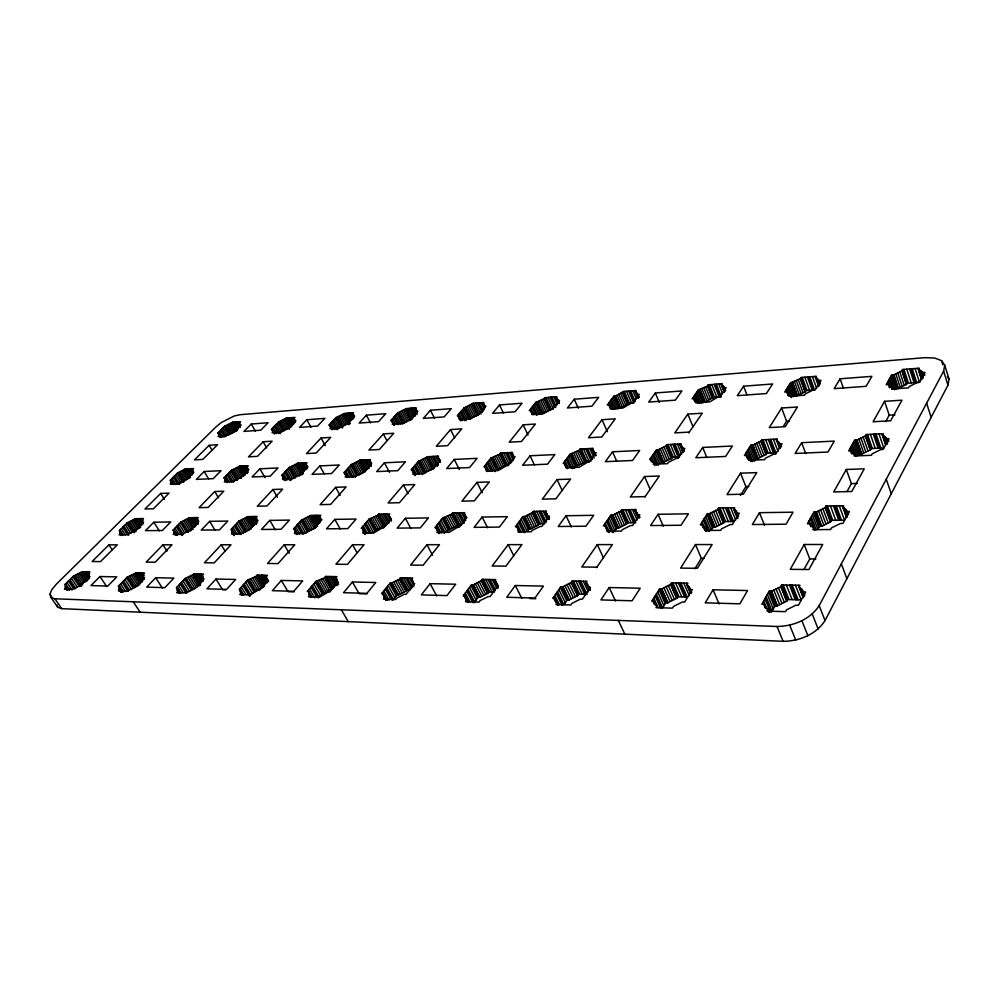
<?xml version="1.0" encoding="UTF-8"?>
<svg xmlns="http://www.w3.org/2000/svg" width="999" height="999" viewBox="0 0 999 999"><rect width="100%" height="100%" fill="white"/><g stroke="black" fill="none" stroke-linecap="round" stroke-linejoin="round"><path stroke-width="1.5" d="M224.787 479.595L225 478.022L223.838 478.071L231.418 470.304L239.498 466.233L248.227 465.784L247.228 466.833L247.69 469.518L248.876 469.468L241.308 477.322L233.079 481.456L224.35 481.818L225.374 480.769L224.787 479.595L226.273 482.067M218.569 434.503L218.769 433.129L217.695 433.204L224.8 426.161L232.367 422.34L240.484 421.703L239.548 422.639L239.96 425L241.059 424.912L233.941 432.03L226.261 435.901L218.132 436.476L219.093 435.527L218.569 434.503L220.13 437.425M413.037 582.292L413.012 583.478L414.672 583.503L406.156 594.255L404.508 594.218L396.84 598.051L395.679 599.5L383.441 599.113L384.603 597.677L383.316 593.618L381.705 593.581L390.259 582.979L391.87 583.016L399.388 579.245L400.524 577.847L412.712 578.071L411.588 579.482L413.062 582.167L411.588 579.482M440.122 462.312L437.574 457.33L438.549 456.181L427.597 456.73L418.506 461.288L411.113 469.955L412.575 469.88L413.836 472.914L412.837 474.088L423.813 473.638L428.284 470.966M391.258 521.203L388.686 515.297L389.735 514.048L378.671 514.248L377.622 515.496L369.243 518.981L361.251 528.334L362.724 528.321L365.509 533.354M415.247 408.891L416.433 411.451L417.794 411.351L410.851 419.193L402.272 423.514L392.207 424.213L393.156 423.164L392.07 420.554L390.734 420.654L397.702 412.887L406.143 408.641L416.171 407.854L415.247 408.891L417.282 412.862M177.285 589.835L177.61 587.862L176.361 587.824L185.09 578.521L194.093 574L203.546 574.175L202.385 575.412L202.71 578.908L203.996 578.933L195.28 588.349L186.101 592.956L176.648 592.657L177.834 591.396L177.285 589.835L179.558 593.381M197.128 518.668L197.402 521.665L198.589 521.653L190.472 530.069L181.968 534.353L173.227 534.415L174.326 533.279L174.138 530.232L172.977 530.244L181.094 521.928L189.448 517.719L198.202 517.557L197.128 518.668L198.676 521.191M389.885 518.656L391.383 518.631L383.429 528.109L381.93 528.121L373.813 532.929L362.724 533.004L363.798 531.743L362.724 528.321M170.829 481.88L171.129 480.369L170.042 480.407L177.635 472.889L185.439 468.956L193.569 468.543L192.557 469.555L192.807 472.165L193.906 472.115L186.313 479.707L178.396 483.703L170.255 484.028L171.291 483.017L170.829 481.88L172.315 484.278M338.274 584.39L335.789 578.009L336.938 576.66L325.774 576.448L324.625 577.797L315.959 581.368L307.317 591.495L308.791 591.533L311.813 596.64M345.217 472.814L346.141 475.736L345.13 476.873L355.269 476.448L364.16 471.99L371.616 463.548L370.242 463.623L369.218 460.739L370.204 459.627L360.09 460.139L351.361 464.523L343.868 472.864L345.217 472.814L347.415 476.823M310.602 597.177L308.753 593.693L308.791 591.533M330.145 425.05L330.944 427.584L329.995 428.596L339.348 427.947L347.602 423.788L354.62 416.196L353.359 416.296L352.472 413.798L353.409 412.799L344.081 413.536L335.951 417.632L328.908 425.137L330.145 425.05L332.23 428.858M121.254 592.182L119.243 588.935L119.593 586.226L118.431 586.201L121.828 591.296M119.868 532.442L120.267 530.781L119.193 530.794L127.298 522.764L135.352 518.706L143.481 518.556L142.407 519.63L142.457 522.527L143.556 522.514L135.452 530.631L127.273 534.752L119.143 534.815L120.23 533.728L119.868 532.442L121.441 534.877M296.453 534.065L294.755 530.869L294.817 529.008L293.469 529.02L301.536 520.042L310.577 515.496L320.779 515.309L319.705 516.508L321.091 518.943M282.867 475.512L283.504 478.346L282.48 479.433L291.883 479.045L300.424 474.75L307.954 466.62L306.681 466.683L305.956 463.898L306.955 462.824L297.565 463.299L289.173 467.52L281.631 475.574L282.867 475.512L285.826 480.669M947.976 385.164L949.05 379.121L944.742 365.147L941.508 360.639L934.652 358.017L924.812 357.679L240.185 414.697L234.241 415.984L221.366 422.49L215.921 426.948L56.206 584.315L51.723 589.747L49.95 594.293L50.974 597.477L57.805 607.317L61.726 608.653L783.104 641.321C799.212 641.196 816.083 634.54 825.012 620.579L947.976 385.164L943.63 371.153L944.742 365.147M65.335 586.55L65.872 584.727L64.798 584.69L73.476 576.098L81.793 571.903L89.91 572.052L88.761 573.201L88.586 576.423L89.685 576.448L80.994 585.152L72.527 589.41L64.436 589.148L65.609 587.986L65.335 586.55L67.87 590.247M240.26 590.696L240.472 589.622L239.111 589.585L247.814 579.882L256.056 576.46L257.205 575.174L267.457 575.362L266.308 576.66L266.945 580.294L268.331 580.332L259.64 590.159L258.254 590.109L250.075 594.954L239.81 594.63L240.984 593.319L240.26 590.696L242.532 594.38M234.178 535.427L232.168 532.18L232.155 529.645L230.906 529.657L239.011 521.016L247.69 516.645L257.13 516.471L256.056 517.632L257.617 520.254M50.974 597.477L54.883 598.776L777.035 626.498C793.231 626.248 810.127 619.58 819.192 605.619L943.63 371.153M803.246 597.727L799.038 587.025L799.987 585.289L781.805 584.952L780.843 586.675L771.59 591.271L769.193 591.208L761.812 604.233L764.223 604.295L765.821 608.416M882.504 435.139L883.278 433.716L866.158 434.577L865.371 435.989L856.98 440.172L854.707 440.284L848.663 450.961L850.936 450.861L854.957 454.557L854.145 456.006L871.415 455.294L872.227 453.833L880.793 449.562L883.141 449.463L889.035 438.636L886.7 438.748L882.504 435.139L885.863 445.03L881.93 433.778M918.568 369.505L919.28 368.206L902.659 369.518L901.935 370.804L893.918 374.812L891.72 374.975L886.2 384.715L888.411 384.553L892.444 387.724L891.707 389.048L908.478 387.874L909.202 386.538L917.394 382.455L919.667 382.292L925.024 372.427L922.764 372.602L918.568 369.505L921.652 379.183M765.521 597.689L771.478 612.25L775.099 605.744L777.497 605.819L786.688 601.261L787.649 599.525L781.805 584.952M812.399 514.947L817.794 529.22L819.43 526.286L821.752 526.273L830.506 521.915L831.38 520.354L826.061 506.056L843.705 505.731L842.844 507.305L847.027 511.513L849.425 511.476L842.931 523.426L840.509 523.451L831.518 527.922L830.631 529.532L812.824 529.67L813.723 528.071L809.739 523.763L807.392 523.788L814.06 512.025L816.395 511.988L825.186 507.617L826.061 506.056M854.245 441.108L859.152 455.082L870.229 450L871.016 448.576L866.158 434.577M893.918 374.812L898.413 388.499L906.393 384.515L907.117 383.216L902.659 369.518M803.983 569.43L809.777 558.941L804.207 544.505L822.701 544.492L808.94 569.542L790.284 569.33L804.207 544.505M846.99 491.583L851.385 483.616L846.315 469.468L864.26 468.843L851.81 491.496L833.703 491.945L846.315 469.468M885.663 421.59L889.21 415.172L884.565 401.311L901.972 400.187L890.658 420.779L873.089 421.765L884.565 401.311M764.223 604.295L765.559 607.105L768.131 609.315L767.145 611.101L785.501 611.675L786.475 609.877L795.953 605.182L798.438 605.257L805.644 592.007L803.159 591.957L801.71 589.173L799.038 587.025M713.061 589.785L705.207 602.847L739.859 603.821L747.577 590.534L713.061 589.785L719.13 603.945M759.477 512.699L752.359 524.537L786.076 524.188L793.056 512.175L759.477 512.699L764.46 525.199M801.648 442.682L795.154 453.446L827.959 452.023L834.302 441.108L801.648 442.682L805.694 453.571M840.109 378.796L834.19 388.636L866.083 386.326L871.877 376.348L840.109 378.796L843.368 388.124M694.829 568.768L701.348 558.266L695.491 544.555L712.137 544.555L697.414 568.294L680.631 568.106L695.491 544.555M740.396 495.467L745.891 486.613L740.534 473.164L756.755 472.602L743.368 494.18L727.01 494.592L740.534 473.164M783.303 426.436L786.563 421.203L781.63 408.017L797.452 406.993L785.226 426.698L769.28 427.597L781.63 408.017M656.343 594.005L662.587 607.817L665.834 602.622L667.994 602.684L676.698 598.364L677.709 596.728L671.565 582.892L687.899 583.204L686.875 584.852L690.546 593.219M705.631 516.471L711.325 530.032L713.074 527.247L715.172 527.222L723.476 523.089L724.4 521.603L718.793 508.016L734.715 507.729L733.79 509.228L737.137 517.432M749.287 447.827L754.495 461.113L756.093 458.566L758.141 458.479L766.083 454.52L766.932 453.159L761.787 439.847L777.309 439.061L776.46 440.422L779.907 443.893L782.017 443.781L775.649 454.133L773.526 454.22L765.384 458.279L764.522 459.677L748.875 460.327L749.75 458.928L746.478 455.394L744.417 455.482L750.898 445.279L752.959 445.179L760.938 441.196L761.787 439.847M792.669 382.58L797.452 395.616L805.057 391.808L805.831 390.559L801.098 377.522L816.233 376.323L815.459 377.572L818.943 380.569L821.003 380.407L815.184 389.872L813.111 390.022L805.319 393.906L804.532 395.192L789.272 396.266L790.072 394.992L786.737 391.933L784.727 392.07L790.671 382.729L800.311 378.758L801.098 377.522M655.856 605.357L653.97 601.211L651.81 601.148L659.627 588.836L661.788 588.873L670.541 584.527L671.565 582.892M704.133 528.933L702.409 524.862L700.299 524.875L707.404 513.698L709.515 513.661L717.856 509.502L718.793 508.016M609.165 587.537L600.899 599.912L632.067 600.799L640.222 588.211L609.165 587.537L615.484 600.998M658.079 514.298L650.549 525.561L681.031 525.249L688.448 513.811L658.079 514.298L663.274 526.186M702.709 447.452L695.828 457.754L725.624 456.456L732.379 446.016L702.709 447.452L706.842 457.53M743.618 386.201L737.299 395.654L766.395 393.544L772.602 383.978L743.618 386.201L746.877 394.68M589.11 589.51L585.938 582.879L587 581.318L572.265 581.043L571.191 582.592L562.887 586.725L560.938 586.688L552.784 598.364L554.732 598.426L557.991 605.007M638.049 517.47L635.152 510.964L636.126 509.54L621.678 509.802L620.704 511.213L612.762 515.172L610.851 515.209L603.408 525.861L605.319 525.849L608.304 532.317M683.091 452.335L680.119 445.229L681.018 443.931L666.87 444.642L665.971 445.941L658.366 449.737L656.505 449.825L649.687 459.59L651.56 459.515L652.772 462.337M724.125 391.908L721.39 384.94L722.202 383.741L708.366 384.827L707.542 386.014L698.413 389.81L692.145 398.788L693.98 398.663L695.104 401.436M596.553 567.632L612.362 544.605L597.302 544.605L581.768 566.995L596.927 567.17M644.855 497.027L659.303 475.999L644.542 476.523L630.344 496.978L645.192 496.615M688.686 432.979L702.272 413.186L687.824 414.123L674.8 432.904L689.347 432.08M557.517 591.595L563.96 604.732L567.357 599.812L569.293 599.875L577.559 595.754L578.621 594.205L587.1 594.417L580.756 581.206M609.003 517.857L614.897 530.769L616.733 528.109L618.643 528.084L626.535 524.15L627.509 522.727L635.814 522.627L630.007 509.652M655.968 450.586L661.388 463.261L671.353 458.641L672.24 457.33L679.27 457.03L673.925 444.293M700.237 389.672L705.232 402.11L713.323 397.277L721.278 396.703L716.345 384.203M605.319 525.849L607.842 529.745L606.843 531.193L621.378 531.093L622.377 529.632L630.469 525.586L632.442 525.574L639.785 514.747L637.824 514.785L635.152 510.964M515.309 585.514L506.755 597.265L534.94 598.064L543.419 586.113L515.309 585.514L521.803 598.326M566.046 515.746L558.229 526.498L585.913 526.211L593.656 515.309L566.046 515.746L571.353 526.935M612.549 451.798L605.369 461.663L632.542 460.489L639.635 450.499L612.549 451.798L616.833 461.426M655.332 392.982L648.713 402.073L675.349 400.149L681.88 390.946L655.332 392.982L659.278 402.435M467.382 590.284L473.988 602.822L478.121 597.265L479.895 597.315L487.749 593.394L488.836 591.92L494.455 592.057L487.949 579.47M521.116 519.105L527.172 531.431L529.07 528.896L530.806 528.871L538.336 525.112L539.335 523.763L544.855 523.688L538.886 511.313M568.531 456.318L574.125 468.419L575.861 466.083L584.802 462.387L585.726 461.138L591.158 460.901L585.639 448.751M610.164 407.467L609.003 404.82L607.317 404.945L613.836 396.303L615.521 396.178L620.679 408.067L628.483 403.434L633.816 403.047L628.708 391.108M498.126 587.837L494.605 581.106L495.716 579.62L482.33 579.37L481.231 580.844L473.339 584.79L471.565 584.74L463.174 595.854L464.947 595.904L468.269 602.185M548.826 519.443L545.504 512.537L546.515 511.176L533.354 511.413L532.342 512.774L524.775 516.545L523.026 516.583L515.347 526.76L517.095 526.748L519.805 532.23M594.655 455.044L592.207 449.612L593.131 448.364L580.194 449.026L579.258 450.262L570.292 453.983L563.224 463.349L564.934 463.274L567.444 468.668M638.049 398.339L635.214 391.683L636.076 390.522L623.364 391.521L615.521 396.178M508.179 544.655L492.157 565.996L505.931 566.146L521.89 544.642L508.179 544.655L513.736 555.719M557.055 479.57L542.345 499.163L555.894 498.826L570.529 479.108L557.055 479.57L562.162 490.447M602.01 419.705L588.461 437.749L601.773 437L615.247 418.843L602.01 419.705L607.33 431.718M430.107 583.666L421.353 594.867L446.965 595.591L455.669 584.215L430.107 583.666L436.713 595.904M482.155 517.057L474.125 527.347L499.388 527.085L507.355 516.658L482.155 517.057L487.574 527.759M530.044 455.781L522.639 465.247L547.527 464.173L554.857 454.582L530.044 455.781L534.428 464.985M574.25 399.213L567.407 407.967L591.883 406.193L598.663 397.34L574.25 399.213L578.309 408.254M386.001 588.261L392.694 600.237L396.903 594.942L398.514 594.992L406.006 591.246L407.13 589.835L410.152 589.909L403.559 577.897M440.859 520.254L447.015 532.042L448.951 529.607L457.729 525.998L458.766 524.7L461.763 524.662L455.656 512.837M490.684 458.491L496.378 470.067L498.501 469.305L506.368 464.635L509.328 464.51L503.683 452.884M532.642 414.298L530.869 410.489L529.308 410.601L536.026 402.272L542.519 399.5L547.789 410.901L550.412 409.091L553.321 408.878L548.076 397.465M465.709 517.944L463.673 513.973L464.71 512.674L452.672 512.899L451.623 514.185L442.807 517.832L434.94 527.584L436.538 527.559L439.31 532.817M514.16 458.828L511.65 453.633L512.612 452.435L500.724 453.034L499.762 454.233L491.246 457.792L483.991 466.783L485.564 466.72L487.487 470.591M558.316 402.984L555.981 397.877L556.868 396.765L545.154 397.689L542.519 399.5M426.948 544.692L410.577 565.084L423.126 565.222L439.46 544.692L426.948 544.692L432.579 555.269M476.985 482.38L461.9 501.148L474.313 500.849L489.335 481.943L476.985 482.38L482.205 492.782M523.176 424.837L509.24 442.195L521.478 441.508L535.364 424.051L523.176 424.837L528.021 435.064M352.422 581.992L343.544 592.682L366.92 593.331L375.761 582.492L352.422 581.992L359.103 593.693L366.883 593.918M405.369 518.269L397.19 528.121L420.329 527.884L428.471 517.907L405.369 518.269L410.864 528.508M454.258 459.44L446.69 468.543L469.555 467.557L477.085 458.329L454.258 459.44L459.353 469.518M499.525 404.957L492.507 413.399L515.084 411.763L522.052 403.221L499.525 404.957L503.521 413.311M311.651 586.413L318.394 597.889L322.665 592.819L324.138 592.869L333.291 587.961L326.636 576.473M367.257 521.303L373.476 532.604L375.449 530.269L383.803 526.798L385.701 525.549L379.533 514.235M423.201 459.353L428.958 470.479L432.367 469.006L434.178 467.819L428.446 456.68M473.813 403.309L479.158 414.26L477.559 415.222L472.215 404.283M419.955 461.226L425.724 472.34L423.713 473.076L417.932 461.963M470.129 418.731L479.045 414.248L485.876 406.118L484.415 406.231L482.892 403.596L483.803 402.522L472.977 403.371L464.21 407.779L457.342 415.821L458.778 415.721L460.814 419.83M352.572 544.73L335.976 564.248L347.477 564.373L364.048 544.73L352.572 544.73L356.843 552.335M403.434 484.94L388.087 502.984L399.488 502.697L414.797 484.552L403.434 484.94L408.054 493.668M450.537 429.57L436.301 446.291L447.589 445.666L461.775 428.846L450.537 429.57L454.682 437.849M281.306 580.444L272.352 590.671L293.768 591.283L302.709 580.906L281.306 580.444L288.024 591.67L294.143 591.845M334.827 519.38L326.536 528.833L347.814 528.621L356.081 519.043L334.827 519.38L340.359 529.208M384.403 462.799L376.71 471.578L397.814 470.666L405.457 461.788L384.403 462.799L389.473 472.327M430.444 410.252L423.301 418.419L444.18 416.895L451.298 408.653L430.444 410.252L434.503 418.294M245.654 582.292L252.397 593.294L254.545 590.871L262.749 587.474L256.231 576.261M295.042 531.643L295.554 532.292L294.468 533.516L304.683 533.441L315.734 527.547L316.783 526.348L310.577 515.496M357.18 475.199L356.606 475.849L350.774 465.172M284.24 544.767L267.507 563.473L278.072 563.598L294.792 544.755L284.24 544.767L289.248 553.271M335.627 487.312L320.105 504.67L330.619 504.408L346.116 486.95L335.627 487.312L340.122 495.392M383.366 433.941L368.931 450.074L379.358 449.488L393.768 433.266L383.366 433.941L386.85 440.571M215.959 579.033L206.955 588.836L226.648 589.385L235.639 579.457L215.959 579.033L222.677 589.81L225.712 589.897M269.792 520.404L261.438 529.482L281.069 529.295L289.398 520.092L269.792 520.404L275.262 529.695M319.805 465.921L312.038 474.375L331.556 473.526L339.298 464.985L319.805 465.921L324.176 473.763M366.383 415.172L359.141 423.064L378.521 421.653L385.739 413.686L366.383 415.172L370.479 422.902M191.284 575.886L197.989 586.463L193.057 589.123L191.134 589.81L184.403 579.245M240.06 521.003L246.316 531.431L244.643 532.105L238.374 521.69M221.229 544.792L204.433 562.774L214.186 562.887L230.981 544.792L221.229 544.792L225.262 551.361M272.927 489.51L257.292 506.218L267.02 505.981L282.63 489.16L272.927 489.51L277.435 497.277M321.066 437.999L306.506 453.583L316.183 453.047L330.731 437.375L321.066 437.999L325.287 445.654M232.592 532.804L231.493 533.978L240.934 533.916L249.775 529.47L257.867 520.729L256.593 520.741L256.056 517.632M155.694 577.734L146.691 587.137L164.86 587.649L173.863 578.121L155.694 577.734L162.4 588.099M209.64 521.341L201.261 530.094L219.43 529.907L227.797 521.053L209.64 521.341L215.11 530.282M259.89 468.806L252.085 476.973L270.192 476.186L277.997 467.944L259.89 468.806L265.01 477.622M306.818 419.755L299.525 427.385L317.545 426.073L324.837 418.369L306.818 419.755L310.939 427.197M127.722 577.272L134.428 587.449L133.179 588.124L126.473 577.959M294.056 418.381L294.992 417.407L286.301 418.094L278.459 422.04L271.378 429.308L272.527 429.233L273.077 431.693L272.115 432.679L280.819 432.067L288.773 428.047L295.854 420.704L294.68 420.791L294.056 418.381L295.417 420.829M119.555 589.622L118.369 590.834L127.11 591.108L135.914 586.688L144.63 577.647L143.444 577.609L143.381 574.263L144.543 573.076L135.802 572.914L127.148 577.26L118.431 586.201M162.962 544.83L146.154 562.125L155.17 562.225L171.99 544.817L162.962 544.83L166.983 551.148M214.76 491.533L199.088 507.667L208.117 507.442L223.788 491.221L214.76 491.533L218.531 497.777M263.149 441.77L248.489 456.843L257.492 456.343L272.14 441.183L263.149 441.77L266.671 447.914M99.95 576.523L90.971 585.576L107.792 586.051L116.771 576.885L99.95 576.523L106.631 586.5M153.834 522.215L145.467 530.656L162.325 530.494L170.704 521.953L153.834 522.215L159.303 530.844M204.171 471.503L196.341 479.383L213.199 478.658L221.029 470.691L204.171 471.503L208.566 478.783M251.298 424.013L243.956 431.406L260.776 430.194L268.107 422.727L251.298 424.013L255.419 431.193M108.903 544.855L92.133 561.513L100.499 561.613L117.283 544.842L108.903 544.855L112.113 549.725M160.677 493.431L144.992 509.003L153.396 508.791L169.068 493.131L160.677 493.431L164.435 499.438M209.141 445.292L194.455 459.877L202.847 459.403L217.532 444.742L209.141 445.292L211.963 450.025M555.981 397.877L557.892 400.599L559.477 400.474L552.809 408.903L542.869 413.549L537.587 402.16M299.525 522.277L305.794 533.116L307.779 530.881L313.898 528.808L321.94 519.717L320.554 519.742L319.705 516.508M357.455 461.9L363.261 472.589L358.516 475.137L352.697 464.46M546.191 411.713L543.506 413.561L531.743 414.398L532.654 413.261L530.869 410.489M805.831 390.559L814.535 389.935L809.814 376.835M907.117 383.216L919.517 382.317L915.096 368.531M786.563 421.203L789.422 421.029M889.21 415.172L894.992 414.835M592.207 449.612L594.442 452.822L596.203 452.734L589.21 462.225L587.437 462.3L579.095 467.282L566.083 467.807L567.045 466.533L565.509 465.147M766.932 453.159L775.848 452.772L770.729 439.398M871.016 448.576L883.79 448.014L878.983 433.928M745.891 486.613L748.838 486.525M851.385 483.616L857.354 483.441M724.4 521.603L733.553 521.49L727.971 507.854M831.38 520.354L844.542 520.204L839.272 505.819M188.324 531.943L187.35 531.955L181.094 521.928M701.348 558.266L704.37 558.291M809.777 558.941L815.921 558.978M336.788 581.818L338.299 581.855L329.67 592.12L328.159 592.07L319.668 597.127L308.491 596.778L309.653 595.404L309.091 594.617M494.605 581.106L496.54 585.289L498.351 585.327L490.034 596.615L488.211 596.565L480.157 600.574L479.021 602.097L465.584 601.685L466.72 600.174L464.947 595.904M585.938 582.879L588.461 587.287L590.471 587.325L582.405 599.2L580.394 599.138L571.915 603.359L570.816 604.969L555.993 604.507L557.092 602.909L554.732 598.426M686.875 584.852L689.073 586.875L690.134 589.497L692.357 589.547L684.652 602.06L682.417 601.997L673.476 606.443L672.427 608.141L655.968 607.629L657.03 605.943L654.919 603.858L653.97 601.211M677.709 596.728L687.087 596.965L680.981 583.066M787.649 599.525L801.21 599.875L795.416 585.202M529.595 598.551L535.826 598.726M721.39 384.94L723.913 386.925L725.361 390.621M635.214 391.683L637.562 394.48L639.285 394.355L632.842 403.097L631.106 403.221L623.126 407.954L610.352 408.866L611.226 407.692L609.003 404.82M680.119 445.229L682.017 446.64L683.791 450.387M733.79 509.228L736.013 510.951L738.398 516.146M651.56 459.515L654.208 462.912L653.284 464.235L667.519 463.661L668.431 462.312L676.186 458.441L678.109 458.366L684.839 448.464L682.916 448.563L682.592 447.54M511.65 453.633L513.424 456.718L515.034 456.643L507.829 465.746L506.218 465.821L498.164 470.591L486.238 471.078L487.212 469.867L485.564 466.72M545.504 512.537L547.602 516.196L549.4 516.171L541.77 526.498L539.984 526.51L532.267 530.357L531.243 531.755L518.006 531.855L519.043 530.469L517.095 526.748M437.574 457.33L438.948 460.314L440.434 460.239L433.079 468.993L427.31 471.366L421.553 460.252M463.673 513.973L465.297 517.482L466.92 517.457L459.115 527.335L457.467 527.347L449.051 532.367L436.963 532.455L438.024 531.131L436.538 527.559M947.427 376.835L949.05 379.121M693.98 398.663L696.715 401.623L695.866 402.834L709.802 401.86L718.081 396.915L719.967 396.778L726.136 387.687L724.263 387.824L723.913 386.925M54.883 598.776L61.726 608.653M49.95 594.293L51.648 596.753M65.472 584.015L69.68 590.159M65.697 584.715L69.068 589.635M65.335 584.715L67.857 588.386M65.497 585.689L68.032 589.373M65.372 587.325L67.058 589.785M65.609 587.986L67.295 590.446M69.83 579.707L75.674 588.299M69.143 580.382L75.012 588.96M68.469 581.056L73.501 588.411M66.97 582.529L72.015 589.897M74.376 576.111L81.044 585.926M74.013 576.111L80.669 585.913L73.476 576.098M73.639 576.098L80.307 585.901M72.802 576.76L79.47 586.563M71.316 578.234L77.16 586.813M77.61 574.375L83.429 582.954M76.074 575.199L82.73 585.002M74.55 576.123L81.206 585.926M83.816 571.94L88.786 579.32M82.43 571.915L87.4 579.283M81.793 571.903L87.6 580.494M81.618 572.077L86.588 579.445M81.219 572.477L86.201 579.845M80.832 572.864L86.638 581.455M80.644 573.051L85.627 580.407M79.146 573.651L84.952 582.242M87.875 572.015L89.535 574.487M86.476 571.99L89.798 576.923M85.839 571.977L89.161 576.898M85.202 571.965L89.361 578.121M119.243 588.935L120.941 591.495M119.368 589.81L121.066 592.37M133.267 601.785L140.172 612.212M120.629 583.953L125.687 591.595M119.118 585.501L123.352 591.858M119.418 586.226L122.802 591.321M119.018 586.213L122.402 591.308M118.619 586.201L122.665 592.332M119.156 588.136L121.703 591.957M124.975 579.482L131.693 589.66M123.489 581.018L129.37 589.922M122.802 581.718L128.696 590.621M122.128 582.417L128.022 591.321M128.309 577.285L135.002 587.462M128.122 577.285L134.828 587.462M127.335 577.26L134.028 587.437M127.148 577.26L133.854 587.424M133.067 574.725L139.748 584.914M131.481 575.474L138.162 585.651L136.576 586.513L129.882 576.336M137.974 572.951L142.969 580.606M136.476 572.927L142.308 581.843M135.802 572.914L141.633 581.83M135.614 573.101L141.458 582.005M135.227 573.501L141.059 582.417M134.828 573.913L140.672 582.829M134.64 574.1L140.484 583.016M142.345 573.039L144.018 575.586M140.847 573.001L144.181 578.121M140.16 572.989L144.331 579.383M139.473 572.976L143.644 579.358M121.229 528.783L125.162 534.84M119.83 530.169L122.977 535.014M120.105 530.781L122.465 534.428M120.517 532.005L122.09 534.428M119.967 531.655L122.34 535.302M119.955 533.141L121.528 535.564M125.287 524.762L130.757 533.229M123.888 526.148L128.584 533.404M123.252 526.773L128.746 535.239M122.627 527.397L127.335 534.665M129.845 521.865L136.076 531.555M128.371 522.752L134.615 532.43M128.209 522.752L134.453 532.43M127.835 522.752L134.078 532.43M127.472 522.764L133.704 532.43M127.298 522.764L133.541 532.442M126.673 523.389L132.13 531.855M134.453 519.605L139.111 526.873M134.278 519.78L139.723 528.259M177.048 587.087L180.819 592.969M177.422 587.849L180.444 592.557M176.985 587.837L180.007 592.544M177.347 588.898L179.608 592.432M132.817 520.367L138.262 528.846M177.447 590.684L178.971 593.031M131.331 521.078L136.776 529.545M140.047 518.618L143.144 523.476M139.41 518.631L142.507 523.488M180.744 583.154L186.751 592.557M138.774 518.643L142.657 524.712M180.057 583.878L186.076 593.281M137.375 518.668L141.259 524.737M135.989 518.693L140.647 525.961M178.559 585.489L183.079 592.544M135.352 518.706L140.01 525.973M135.19 518.868L140.622 527.347M134.815 519.243L139.473 526.51M182.917 580.831L189.66 591.408M141.446 518.593L142.994 521.028M181.418 582.429L187.425 591.833M187.962 577.559L194.68 588.124M186.139 578.546L193.057 589.123M185.714 578.533L192.432 589.098M185.277 578.521L192.008 589.085M185.09 578.521L191.808 589.085M193.519 574.612L200.2 585.202M193.119 575.037L199.063 584.452M192.932 575.237L199.638 585.826M189.623 576.66L196.328 587.237M198.801 574.088L203.259 581.168M198.064 574.075L202.522 581.143M196.441 574.038L201.648 582.292M194.83 574.013L200.774 583.428M194.093 574L200.037 583.404M193.906 574.188L200.599 584.777M175.012 528.159L178.958 534.44M174.138 530.232L177.298 535.264M173.614 529.595L177.123 535.264M201.174 574.125L203.396 577.672M173.551 530.244L176.723 535.264M173.164 530.244L174.738 532.754M173.826 531.955L175.412 534.477M173.976 532.679L175.562 535.202M199.538 574.1L203.259 579.994M179.071 524L184.565 532.779M177.685 525.424L183.179 534.215M177.048 526.073L182.555 534.865M176.411 526.723L181.918 535.514M183.766 520.991L190.01 531.031L191.546 530.207L185.302 520.167M182.068 521.903L188.511 531.943M181.668 521.915L187.924 531.955M181.269 521.915L187.537 531.955M180.457 522.577L185.939 531.343M188.374 518.818L193.831 527.622M186.85 519.443L193.082 529.482M170.879 481.168L172.365 483.553M193.132 517.644L197.015 523.951M191.633 517.682L196.303 525.224M190.135 517.707L195.579 526.498M189.448 517.719L194.905 526.51M189.286 517.894L194.73 526.685M188.911 518.269L194.368 527.06M188.549 518.643L194.006 527.447M173.851 476.648L178.259 483.803M241.296 587.15L245.829 594.48M173.252 477.235L177.672 484.39M171.953 478.521L175.637 484.503M196.004 517.594L198.339 521.378M239.797 588.823L243.581 594.942M240.26 589.61L243.281 594.517M241.308 592.045L242.819 594.492M194.493 517.619L198.389 523.926M240.272 591.683L242.545 595.367M171.129 480.369L173.339 483.953M240.522 592.569L242.033 595.017M170.642 479.82L173.601 484.602M193.818 517.632L197.702 523.938M170.592 480.382L172.802 483.978M177.635 472.889L183.654 482.43M177.048 473.476L182.168 481.83M244.156 583.965L250.911 594.967M175.749 474.762L180.881 483.116M243.481 584.715L250.25 595.716M242.794 585.476L249.575 596.478M174.438 476.061L179.583 484.415M249.176 579.907L255.894 590.921M248.963 579.907L255.682 590.909M248.501 579.895L255.22 590.896M181.556 471.228L186.663 479.595M248.027 579.882L254.757 590.884M247.814 579.882L254.545 590.871M247.14 580.631L253.871 591.633M180.12 472.003L185.24 480.357M178.709 472.839L183.828 481.193M178.546 472.852L183.666 481.206M178.172 472.864L183.292 481.218M187.462 468.856L191.096 474.837M252.572 577.946L259.29 588.96M186.064 468.931L190.434 476.098M185.439 468.956L190.534 477.322M185.277 469.118L190.372 477.485M184.927 469.455L189.298 476.623M184.59 469.805L188.961 476.973M184.428 469.955L189.535 478.321M250.849 578.883L257.567 589.885M183.004 470.554L188.112 478.908M232.417 532.991L234.016 535.614M258.004 575.187L264.685 586.213M257.205 575.174L263.898 586.188L263.324 586.838L256.631 575.824M257.03 575.374L263.711 586.388M191.533 468.656L192.982 471.053M256.056 576.46L262.749 587.474M190.122 468.718L193.044 473.514M189.485 468.756L192.407 473.551M188.861 468.793L192.495 474.775M254.32 577.147L261.026 588.149M263.124 575.287L267.57 582.654M262.312 575.274L266.77 582.642M232.942 527.484L236.888 534.015M261.513 575.249L265.971 582.617M232.155 529.645L234.528 533.566M259.752 575.224L264.96 583.803M231.543 528.983L234.703 534.203M232.317 530.956L233.903 533.566M231.943 530.581L234.328 534.502M231.955 531.431L233.541 534.053M236.988 523.164L243.269 533.591M235.602 524.65L241.109 533.778M234.965 525.324L240.472 534.453M264.885 575.312L268.594 581.468M234.328 525.998L239.061 533.828M241.808 520.054L248.064 530.481M240.26 521.003L246.516 531.418M239.635 521.003L245.891 531.431M239.198 521.016L245.467 531.431M239.011 521.016L245.267 531.431M246.628 517.794L252.085 526.935M245.017 518.444L251.261 528.871M243.406 519.193L249.65 529.632M251.661 516.583L256.331 524.425M250.037 516.608L254.708 524.45M225.737 476.123L229.433 482.317M248.426 516.633L253.883 525.774M225 478.022L227.21 481.743M224.438 477.472L227.385 482.417M247.69 516.645L253.147 525.786M224.413 478.046L225.899 480.531M247.527 516.833L252.984 525.961M224.8 478.846L227.023 482.579M247.165 517.22L252.61 526.361M246.79 517.619L252.248 526.748M229.533 472.24L234.665 480.894M254.757 516.52L257.093 520.454M228.222 473.576L233.379 482.23M253.134 516.545L257.03 523.089M227.635 474.175L232.055 481.605M252.397 516.558L256.293 523.101M227.048 474.787L231.468 482.217M308.753 593.693L311.014 597.539M234.016 469.38L239.148 478.034M232.567 470.254L237.7 478.908M232.392 470.254L237.512 478.921M231.993 470.279L237.113 478.933M231.593 470.292L237.45 480.182M231.418 470.304L237.275 480.194M230.819 470.904L235.951 479.557M239.498 466.233L244.605 474.9M239.348 466.396L244.443 475.062M238.998 466.745L244.106 475.412M218.594 433.141L220.854 436.663M238.649 467.095L243.756 475.774M218.244 432.654L221.029 437.362M238.499 467.257L243.606 475.936M218.569 433.853L220.654 437.4M309.49 588.948L314.747 597.877M237 467.869L242.12 476.535M307.992 590.696L311.763 597.077M235.502 468.581L241.358 478.484M308.654 592.669L310.914 596.503M223.027 427.909L226.973 434.64M244.53 465.971L248.177 472.19M313.811 583.878L320.529 595.354M243.856 466.009L247.49 472.215M221.815 429.12L225.762 435.851M243.169 466.046L247.54 473.489M221.254 429.67L225.212 436.401M312.325 585.626L319.068 597.09M220.704 430.219L224.65 436.95M241.671 466.121L246.041 473.563M240.185 466.196L245.279 474.862M219.48 431.443L222.939 437.325M310.976 587.2L316.983 597.402M227.235 425.262L231.955 433.329M317.445 581.393L324.138 592.869M317.207 581.393L323.913 592.857M225.886 426.073L230.594 434.14M316.695 581.381L323.401 592.844M225.712 426.086L230.432 434.153M225.349 426.111L230.057 434.178M316.196 581.368L322.902 592.832M315.959 581.368L322.665 592.819M224.8 426.161L229.695 434.203M224.251 426.71L228.971 434.765M315.297 582.155L322.003 593.606M246.041 465.896L248.227 469.63M231.893 422.802L236.601 430.881M294.755 530.869L296.865 534.49M231.568 423.126L236.276 431.206M231.418 423.276L236.126 431.356M320.979 579.345L327.66 590.821M230.032 423.851L234.74 431.93M228.634 424.525L233.341 432.592M319.18 580.319L325.874 591.795M237.05 421.965L240.185 427.372M296.878 525.224L301.773 533.653M236.413 422.015L239.548 427.422M325.774 576.448L332.43 587.936M235.789 422.065L238.911 427.46M325.587 576.66L332.255 588.149M325.199 577.122L331.868 588.611M295.492 526.76L299.7 534.003M324.812 577.584L331.481 589.073M234.39 422.177L238.299 428.921M324.625 577.797L331.293 589.285M233.004 422.29L236.913 429.021M294.605 529.008L297.627 533.841M232.367 422.34L237.063 430.419M294.106 528.321L297.615 534.353M341.346 609.777L348.239 621.628M232.218 422.49L236.913 430.557M294.68 529.982L296.778 533.616M322.802 578.508L329.47 589.984M332.205 576.573L337.387 585.539M331.331 576.56L336.513 585.514M330.457 576.535L335.639 585.501M298.139 523.813L303.721 533.454M328.546 576.498L334.465 586.725M238.449 421.865L240.509 425.412M297.515 524.512L303.097 534.165M304.483 519.03L310.726 529.882M302.884 520.017L309.128 530.869M302.672 520.029L308.916 530.869M335.964 577.797L337.45 580.369M335.789 578.009L337.275 580.581M302.21 520.029L308.454 530.869M301.536 520.042L307.992 530.869M334.128 576.61L338.511 584.403M300.899 520.741L307.155 531.58M309.515 516.695L315.734 527.547M283.516 473.551L287.2 479.97M307.829 517.357L314.048 528.209M282.68 475.524L284.89 479.383M282.218 474.937L285.165 480.082M282.242 475.536L284.94 480.232M282.779 477.135L284.515 480.369M306.144 518.144L312.375 528.995M287.287 469.53L292.42 478.509M313.112 515.447L317.944 523.913M286.001 470.904L291.134 479.895M311.363 515.484L317.582 526.348M285.402 471.54L290.547 480.531M310.414 515.684L316.621 526.535M284.815 472.165L289.235 479.87M310.04 516.096L316.258 526.948M309.678 516.508L315.896 527.36M291.908 466.558L297.015 475.549M318.219 515.359L320.979 520.204M290.409 467.457L295.529 476.448M290.222 467.47L295.342 476.461M289.785 467.495L294.905 476.473M289.36 467.507L295.217 477.784L289.173 467.52M316.458 515.384L319.905 521.441M315.659 515.409L319.805 522.664M288.586 468.144L294.443 478.409M314.86 515.422L319.006 522.677M274.925 425.661L279.071 432.979M296.728 464.198L302.547 474.488M296.566 464.36L302.397 474.65M274.375 426.236L278.521 433.554M295.005 464.997L300.836 475.274M273.152 427.485L276.611 433.591M293.444 465.734L299.275 476.011M272.34 429.245L274.613 432.892M271.928 428.746L274.7 433.628M271.953 429.27L274.463 433.653M272.427 430.644L273.813 433.091M271.553 429.295L274.051 433.666M278.646 422.028L283.454 430.557M278.459 422.04L283.279 430.569M301.511 463.099L305.145 469.542M277.909 422.602L282.729 431.131M299.9 463.174L304.258 470.904M276.698 423.851L281.518 432.38M298.289 463.261L303.384 472.265M297.565 463.299L303.384 473.576M297.415 463.461L302.497 472.465M275.487 425.099L280.307 433.628M297.065 463.836L302.16 472.827M282.442 420.342L287.25 428.883M305.956 463.898L307.405 466.483M281.019 421.116L285.814 429.645M304.595 462.937L307.505 468.106M279.62 421.953L284.428 430.482M302.984 463.024L306.618 469.468M279.433 421.965L284.253 430.494M279.046 421.99L283.853 430.519M302.247 463.061L305.881 469.505M286.975 418.032L291.758 426.585M383.853 590.909L389.073 600.237M286.301 418.094L290.934 426.785M285.826 418.569L290.622 427.11M285.502 418.906L290.297 427.447M285.352 419.056L290.147 427.597M383.316 593.618L387.063 600.287M383.067 593.618L386.813 600.287M382.38 592.744L386.113 599.4M386.263 600.149L383.266 594.805L386.101 600.349M383.466 595.891L385.714 599.899M283.903 419.655L289.385 429.42M292.807 417.57L295.542 422.477M386.663 587.437L393.344 599.412M291.308 417.694L294.043 422.589M290.634 417.744L294.043 423.863M289.947 417.807L293.369 423.913M385.327 589.085L391.283 599.737M288.461 417.919L292.557 425.249M391.62 583.004L398.264 594.979M391.059 582.991L397.714 594.967M390.509 582.979L397.152 594.954M390.259 582.979L396.903 594.942M389.598 583.803L396.253 595.766M388.124 585.614L394.805 597.589M364.635 524.375L369.505 533.166M395.542 580.869L402.172 592.857M363.261 525.986L367.432 533.516M393.668 581.88L400.312 593.868M362.5 528.321L365.284 533.354M361.888 527.597L364.672 532.629M362.649 529.333L365.447 534.365M362.799 530.257L364.897 534.028M363.636 531.93L365.035 534.465M391.87 583.016L398.514 594.992M399.962 578.546L406.568 590.546M399.575 579.033L406.181 591.021M399.388 579.245L406.006 591.246M365.884 522.914L371.428 532.954M397.465 579.994L404.083 591.982M365.259 523.638L370.117 532.43M372.365 517.932L378.571 529.233M345.754 470.779L349.425 477.46M370.704 518.956L376.91 530.257M370.479 518.968L376.685 530.257M345.005 472.814L347.215 476.835M344.455 472.215L347.402 477.559M345.279 474.175L346.753 476.848M369.967 518.968L376.186 530.257M345.254 474.475L346.728 477.16M369.468 518.981L375.674 530.269M369.243 518.981L375.449 530.269M401.473 577.859L408.067 589.86M368.619 519.705L374.837 530.993M400.524 577.847L407.13 589.835M400.349 578.059L406.955 590.059M349.5 466.608L355.332 477.272M375.849 516.183L382.03 527.497M409.652 578.009L414.048 586.051M348.214 468.032L353.321 477.385M347.627 468.681L352.01 476.698M374.088 517.007L380.282 528.309M407.555 577.971L412.687 587.337M347.04 469.343L351.436 477.347M406.593 577.959L411.725 587.312M405.644 577.946L411.513 588.636M381.431 514.198L386.913 524.263M330.681 423.251L334.128 429.582M352.485 464.473L358.304 475.149M352.023 464.498L357.854 475.162M329.957 425.062L332.03 428.871M351.361 464.523L357.392 475.187M378.671 514.248L384.84 525.561M329.47 424.55L332.23 429.62M378.509 514.448L384.677 525.749M329.533 425.099L331.843 429.645M378.146 514.872L384.328 526.186M377.784 515.297L383.966 526.61M377.622 515.496L383.803 526.798M411.763 579.27L413.236 581.955M386.963 514.098L390.384 520.417M334.203 419.493L339.011 428.346M385.052 514.135L389.16 521.703M384.19 514.148L388.986 522.976M332.992 420.791L337.812 429.645M355.831 462.662L361.638 473.351M383.329 514.16L388.124 522.989M332.442 421.378L336.576 428.958M331.893 421.965L336.026 429.558M354.245 463.524L360.052 474.2M362.6 460.015L367.669 469.38M338.636 416.67L343.419 425.524M360.876 460.102L365.934 469.455M337.187 417.532L342.669 427.647M337 417.545L342.482 427.659M360.09 460.139L365.721 471.004L359.927 460.314M336.576 417.582L342.058 427.697M359.59 460.689L365.384 471.378M336.151 417.607L340.946 426.461M389.323 515.959L391.383 519.755M335.951 417.632L340.746 426.473M388.686 515.297L391.433 520.354M359.253 461.076L364.885 471.94L359.091 461.251M335.414 418.206L340.209 427.06M344.081 413.536L349.525 423.663M369.38 460.564L371.241 463.986M343.931 413.686L349.375 423.813M369.218 460.739L371.391 464.772M343.606 414.036L349.063 424.163M343.294 414.373L348.738 424.5M367.669 459.752L371.278 466.471M343.144 414.535L348.601 424.662M341.621 415.159L346.403 424.013M365.921 459.84L369.543 466.545M365.135 459.89L369.468 467.919M364.348 459.927L368.681 467.957M340.11 415.871L344.892 424.725M349.463 413.111L352.859 419.455M348.726 413.174L352.135 419.518M348.002 413.224L351.398 419.568M346.403 413.349L350.487 420.954M344.805 413.474L350.249 423.613M369.717 460.189L371.166 462.874M352.672 412.862L354.033 415.397M352.622 413.648L354.345 416.82M352.472 413.798L353.833 416.346M351.061 412.987L353.783 418.069M465.284 593.069L469.917 601.848M464.672 595.904L467.994 602.185M463.836 594.979L467.819 602.509M464.06 595.879L466.645 600.811M436.925 525.137L441.058 533.004M469.48 587.512L476.061 600.037M436.288 527.572L439.061 532.817M435.564 526.81L439.011 533.366M435.739 527.572L438.886 533.528M468.044 589.41L474.637 601.947M466.733 591.146L472.677 602.434M473.339 584.79L479.895 597.315M473.064 584.777L479.62 597.302M412.575 469.88L414.51 473.601M412.337 469.892L414.285 473.613M472.452 584.765L479.008 597.29M411.7 469.268L415.134 475.399M439.51 521.928L444.992 532.405M411.838 469.917L414.972 475.586M471.84 584.752L478.396 597.277M471.565 584.74L478.121 597.265M438.886 522.689L444.38 533.179M438.274 523.451L443.081 532.629M470.916 585.614L477.485 598.126M392.482 418.706L395.229 423.963M444.155 517.807L450.299 529.595M443.606 517.819L449.75 529.607M477.16 582.542L483.703 595.079M443.057 517.832L449.2 529.607M392.07 420.554L394.13 424.513M415.397 464.935L419.917 473.576M442.807 517.832L448.951 529.607M391.858 420.579L393.918 424.525M392.033 421.353L394.093 425.312M391.283 420.042L394.031 425.312M414.822 465.609L419.343 474.263M442.195 518.593L448.351 530.369M414.248 466.283L418.119 473.701M475.199 583.603L481.755 596.141M412.974 467.769L416.208 473.963M395.966 414.822L400.736 424.013M481.78 580.107L488.299 592.657M419.73 461.238L425.499 472.352M447.914 515.771L454.033 527.559M481.406 580.619L487.912 593.169M419.23 461.263L425 472.365M481.231 580.844L487.749 593.394M418.731 461.276L424.513 472.39M418.506 461.288L424.275 472.402M394.78 416.158L398.876 424.038M394.23 416.758L398.326 424.65M446.116 516.733L452.247 528.533M393.681 417.37L397.103 423.938M479.183 581.618L485.701 594.168M416.67 463.449L422.452 474.562M444.405 517.807L450.537 529.595M400.512 411.888L405.944 422.402M452.672 512.899L458.766 524.7M452.51 513.099L458.603 524.9M452.147 513.536L458.254 525.349M451.785 513.986L457.892 525.786M485.664 579.432L492.157 592.007M399.038 412.787L404.47 423.289M451.623 514.185L457.729 525.998M398.826 412.799L404.27 423.314M398.376 412.837L403.808 423.339M397.914 412.874L403.359 423.376M397.702 412.887L403.146 423.389L402.609 423.988L397.165 413.486M449.762 514.922L455.869 526.723M483.366 579.395L489.872 591.945M482.33 579.37L488.836 591.92M482.155 579.595L488.673 592.145M492.345 579.557L496.89 588.386M457.729 512.799L463.149 523.326M403.621 410.327L409.041 420.841M427.597 456.73L433.329 467.857M427.447 456.905L433.179 468.032M427.11 457.305L432.842 468.431M490.047 579.507L495.242 589.597M426.773 457.704L432.517 468.831M426.623 457.879L432.367 469.006M402.048 411.064L407.48 421.578M488.998 579.495L494.842 590.834M453.596 512.874L459.702 524.687M424.9 458.566L430.656 469.692M464.435 514.66L466.321 518.131M463.836 513.773L465.871 517.732M433.916 456.406L438.361 465.097M408.641 408.454L413.361 417.669M433.054 456.456L437.512 465.134M461.688 512.724L465.746 520.641M432.205 456.493L437.287 466.408M406.918 408.579L412.325 419.105M495.167 580.357L497.115 584.153M494.655 579.595L497.252 584.652M495.479 581.942L498.076 587M494.78 580.869L498.026 587.187M406.143 408.641L411.401 419.318M459.615 512.774L464.348 521.977M430.319 456.593L435.414 466.496M496.54 585.289L497.839 587.824M405.681 409.165L410.776 420.03L405.357 409.515M458.666 512.787L464.085 523.314M405.219 409.677L410.626 420.192M415.384 407.917L417.407 411.888M415.846 409.365L417.207 412.025M415.397 408.728L416.745 411.376M413.648 408.054L417.033 414.66M437.687 456.218L440.234 461.188M438.249 457.904L440.159 461.638M437.724 457.155L440.272 462.125M411.925 408.191L415.297 414.785M411.138 408.254L415.197 416.158M435.801 456.318L438.973 462.525M464.198 513.324L466.221 517.282M410.352 408.316L414.41 416.221M463.761 512.687L465.796 516.645M458.553 415.734L460.889 420.641M457.879 415.197L460.601 420.666M458.066 415.771L459.415 418.506M555.082 599.737L557.679 605.007M554.907 599.737L557.504 605.007M487.062 462.974L490.884 470.716M517.27 524.2L521.341 532.43M553.421 597.452L555.369 601.398M461.326 411.163L466.046 420.729M460.789 411.788L464.835 419.992M460.252 412.425L464.31 420.629M516.82 526.748L519.542 532.479M485.814 464.523L488.998 470.979M517.569 528.858L518.931 531.605M485.314 466.733L487.237 470.604M459.065 413.811L462.45 420.641M485.626 467.669L487.549 471.54M484.552 466.083L486.476 469.955M484.777 466.758L486.688 470.629M465.646 407.679L471.016 418.606L459.265 419.493L460.189 418.406L458.778 415.721M465.422 407.692L470.791 418.618M464.922 407.729L470.304 418.656M556.231 593.418L562.062 605.257M464.435 407.767L469.805 418.693M464.21 407.779L469.58 418.706L469.055 419.33L463.673 408.404M519.805 520.854L525.199 531.818M489.435 460.027L495.142 471.615M519.205 521.653L524.6 532.617M554.832 595.429L559.365 604.645M518.593 522.452L523.326 532.042M488.199 461.575L492.644 470.591M462.5 409.79L467.22 419.355M487.624 462.275L492.082 471.291M524.5 516.558L530.531 528.883M494.455 456.693L500.137 468.294M523.901 516.57L529.932 528.883M523.301 516.57L529.333 528.883M558.916 589.597L565.347 602.722M468.756 405.894L474.125 416.82L472.539 417.682L467.17 406.743M523.026 516.583L529.07 528.896M522.44 517.37L528.471 529.682M492.819 457.717L498.501 469.305M492.569 457.729L498.264 469.318M492.032 457.754L497.714 469.343M491.496 457.779L497.177 469.355M491.246 457.792L496.94 469.368M556.88 592.507L562.687 604.333M528.421 514.423L534.44 526.76M562.887 586.725L569.293 599.875M472.977 403.371L478.321 414.323M562.587 586.725L568.993 599.862M472.839 403.546L478.171 414.485M497.964 454.945L503.621 466.545M472.527 403.908L477.872 414.86M561.913 586.713L568.331 599.837M526.548 515.434L532.579 527.759M472.065 404.445L477.422 415.397L475.761 416.059L470.404 405.119M561.238 586.7L567.657 599.825M560.938 586.688L567.357 599.812M496.178 455.769L501.848 467.37M560.302 587.599L566.733 600.724M524.775 516.545L530.806 528.871M532.842 512.087L538.836 524.438M479.22 402.884L483.216 411.126M532.492 512.562L538.486 524.9M532.342 512.774L538.336 525.112M566.883 584.378L573.264 597.527M478.371 402.947L482.367 411.188M477.522 403.022L482.192 412.612M501.648 452.984L507.292 464.597M530.357 513.536L536.363 525.874M500.724 453.034L506.368 464.635M500.574 453.221L506.231 464.822M564.835 585.489L571.228 598.638M475.674 403.159L481.006 414.123M500.249 453.633L505.894 465.234M499.912 454.046L505.569 465.646M499.762 454.233L505.419 465.834M509.627 452.584L513.386 460.364M571.728 581.818L578.084 594.979M571.353 582.355L577.722 595.516M536.625 511.363L542.607 523.726M571.191 582.592L577.559 595.754M507.579 452.684L511.963 461.75M483.341 403.059L485.352 407.192M482.954 402.597L484.927 406.843M483.029 403.434L485.039 407.555M482.892 403.596L484.89 407.729M506.643 452.734L511.038 461.788M534.378 511.401L540.359 523.751M505.719 452.784L510.739 463.124M569.005 583.404L575.387 596.565M481.081 402.734L484.415 409.615M533.354 511.413L539.335 523.763M533.191 511.625L539.185 523.976M543.206 511.238L547.19 519.505M575.923 581.118L582.28 594.293M540.934 511.276L546.253 522.29M512.125 453.034L514.01 456.93M511.675 452.485L514.173 457.667M512.437 454.233L513.686 456.83M539.91 511.301L545.217 522.302M511.8 453.446L513.686 457.342M573.401 581.068L579.757 594.23M572.265 581.043L578.621 594.205M572.09 581.293L578.446 594.442M579.607 581.181L585.951 594.393M545.479 511.201L549.213 518.968M546.403 513.249L549.063 518.781M545.666 512.325L548.975 519.23M578.446 581.156L584.802 594.368M587.749 584.802L590.159 589.972M585.839 581.293L590.147 590.409M588.461 587.287L589.735 589.947M586.101 582.642L588.636 587.936M583.291 581.256L588.361 591.833M618.331 620.404L624.825 634.153M530.993 408.516L533.966 414.847M531.218 411.775L532.405 414.31M531.318 412.1L532.504 414.635M534.353 404.345L539.073 414.473M533.204 405.781L537.337 414.635M597.302 544.605L603.384 557.654M532.679 406.431L536.813 415.284M532.155 407.08L535.701 414.672M566.208 459.378L569.954 467.457M539.148 401.186L544.43 412.575M564.997 461.001L568.119 467.732M537.337 402.172L542.619 413.561M536.8 402.21L542.095 413.598M536.276 402.26L541.558 413.636M564.672 463.286L566.545 467.332M536.026 402.272L541.321 413.648L540.796 414.31L535.514 402.922M563.773 462.612L565.659 466.658M544.268 398.788L549.525 410.202M569.742 454.707L575.324 466.808M540.809 400.299L546.078 411.688M567.32 457.917L572.302 468.681M566.77 458.653L571.128 468.069M573.701 452.847L579.258 464.96M605.282 523.189L609.44 532.23M607.842 529.745L609.04 532.342M607.692 529.97L608.878 532.567M546.066 397.614L551.323 409.028M572.002 453.896L577.572 466.009M605.019 525.849L606.818 529.732M571.74 453.908L577.31 466.021M545.154 397.689L550.412 409.091M571.141 453.946L576.723 466.046M545.017 397.864L550.274 409.265M544.717 398.239L549.974 409.64M570.554 453.971L576.136 466.071M570.292 453.983L575.861 466.083M544.418 398.626L549.662 410.027M553.933 397.003L557.417 404.632M577.36 451.011L582.904 463.136M551.91 397.152L555.981 406.056M607.729 519.68L613.636 532.604M550.998 397.227L555.656 407.392M607.142 520.516L612.474 532.142M575.486 451.873L581.043 463.986M550.087 397.302L554.745 407.467M606.555 521.353L611.301 531.68M583.416 448.863L588.935 461.001M612.762 515.172L618.643 528.084M612.462 515.184L618.344 528.096M611.813 515.184L617.682 528.096M581.206 448.976L586.725 461.101M611.151 515.197L617.032 528.109M610.851 515.209L616.733 528.109M557.38 399.013L559.128 402.847M580.194 449.026L585.726 461.138M556.431 397.327L559.115 403.496M580.044 449.213L585.576 461.338M555.943 396.84L557.692 400.661M610.277 516.033L616.158 528.933M556.118 397.702L557.867 401.536M579.732 449.637L585.264 461.763M579.408 450.074L584.939 462.2M579.258 450.262L584.802 462.387M655.119 595.928L660.751 608.366M587.649 448.638L592.557 459.465M616.558 512.949L622.414 525.861M586.638 448.701L591.545 459.515M653.771 598.051L658.166 607.729M614.61 514.01L620.479 526.923M653.633 601.198L655.556 605.369M652.422 600.174L654.308 604.32M621.528 510.014L627.36 522.952M621.191 510.501L627.022 523.439M657.692 591.895L663.91 605.694M593.806 450.974L595.953 455.532M620.854 510.988L626.685 523.926M594.442 452.822L595.679 455.544M593.119 450.224L595.579 455.669M620.704 511.213L626.535 524.15M592.12 448.414L595.179 455.194M592.357 449.425L594.805 454.845M589.885 448.526L594.168 458.017M618.606 512.012L624.45 524.937M655.731 594.967L661.363 607.392M661.788 588.873L667.994 602.684M661.45 588.873L667.657 602.684M625.274 509.74L631.093 522.689M660.714 588.861L666.907 602.659M659.964 588.836L666.171 602.634M659.627 588.836L665.834 602.622M659.028 589.785L665.234 603.583M622.802 509.777L628.621 522.714M621.678 509.802L627.509 522.727M665.958 586.401L672.14 600.224M628.87 509.665L634.69 522.652M663.811 587.574L670.004 601.386M627.747 509.69L633.566 522.664M638.811 514.772L639.972 517.382M638.136 514.785L639.298 517.395M637.012 512.599L638.748 516.52M637.824 514.785L638.998 517.395M636.213 511.55L639.11 518.231M634.989 509.552L637.886 516.071M635.302 510.739L637.624 515.946M668.219 585.389L674.375 599.213M632.492 509.602L637.137 520.004M672.839 582.917L678.97 596.765M671.403 583.154L677.547 596.977M671.053 583.716L677.197 597.539M670.704 584.278L676.847 598.114M670.541 584.527L676.698 598.364M679.695 583.054L685.826 596.94M678.421 583.029L684.552 596.903M675.624 582.966L681.755 596.828M683.791 583.129L689.285 595.641M610.077 401.286L613.536 409.215M608.953 402.772L611.85 409.39M689.76 588.124L691.708 592.307M689.073 586.875L691.52 592.469M690.134 589.497L691.358 592.295M688.111 585.776L691.171 592.757M608.741 404.845L610.364 408.354M686.613 583.179L690.883 592.931M687.037 584.59L690.696 592.956M613.324 396.978L618.493 408.853L619.005 408.179L613.836 396.303M612.212 398.451L616.82 409.016M611.088 399.937L615.134 409.19M644.542 476.523L650.124 489.323M610.589 400.611L614.048 408.541M617.145 395.167L622.29 407.055M615.259 396.191L620.416 408.079M614.672 396.241L619.842 408.129M614.098 396.278L619.268 408.166M622.502 392.669L627.634 404.583M651.261 459.528L652.484 462.35M650.224 458.828L651.435 461.65M620.654 393.406L625.799 405.307M618.868 394.243L624.013 406.131M653.633 453.933L658.478 465.209M626.523 391.271L631.643 403.196M653.109 454.695L657.342 464.56M652.572 455.457L656.805 465.322M624.35 391.446L629.47 403.359M623.364 391.521L628.483 403.434M623.226 391.708L628.346 403.608M651.398 457.142L655.044 465.609M622.926 392.095L628.059 404.008M653.171 462.25L654.382 465.084M622.639 392.495L627.772 404.395M657.442 449.787L662.849 462.462M656.793 449.812L662.2 462.487M656.505 449.825L661.912 462.5M630.694 390.946L635.227 401.573M629.695 391.021L634.24 401.648M654.807 452.26L659.627 463.524M637.837 394.455L638.973 397.14M636.85 392.844L639.035 397.614M636.138 392.195L638.411 397.527M660.127 448.638L665.534 461.313M635.077 390.597L637.911 397.252M658.366 449.737L663.786 462.412M632.879 390.771L636.288 398.751M658.079 449.75L663.486 462.425M666.121 445.741L671.49 458.429M665.971 445.941L671.353 458.641M663.96 446.715L669.342 459.415M662 447.627L667.394 460.302M670.391 444.468L675.749 457.18M702.085 522.065L706.093 531.568M702.072 524.862L703.221 527.584M667.969 444.592L673.338 457.292M666.87 444.642L672.24 457.33M666.733 444.842L672.102 457.542M666.42 445.292L671.79 457.979M675.024 444.23L679.782 455.556M704.42 518.394L709.552 530.594M672.814 444.343L678.171 457.067M703.858 519.268L709.003 531.48M703.308 520.142L707.879 530.993M680.881 444.13L684.103 451.411M681.193 445.866L683.566 451.56M709.515 513.661L715.172 527.222M681.168 446.004L682.941 450.262M679.907 443.981L682.866 451.086M709.178 513.673L714.847 527.222M680.269 445.03L682.642 450.711M708.453 513.673L714.123 527.235M707.729 513.686L713.398 527.235M707.404 513.698L713.074 527.247M677.459 444.105L681.618 454.033M706.855 514.56L712.524 528.109M713.473 511.326L719.105 524.887M711.425 512.437L717.07 525.998M718.318 508.766L723.938 522.34M718.006 509.278L723.613 522.852M717.856 509.502L723.476 523.089M715.621 510.339L721.253 523.913M722.752 507.954L728.346 521.553M720.029 508.004L725.636 521.59M718.643 508.254L724.25 521.828M764.934 598.713L770.366 611.95M726.723 507.879L732.304 521.503M768.131 609.315L769.23 611.987M687.824 414.123L692.981 426.698M767.981 609.602L769.08 612.262M725.474 507.904L731.068 521.528M763.673 600.948L768.019 611.55M763.848 604.283L765.484 608.266M767.357 594.442L773.288 608.99M730.706 507.804L735.726 520.092M766.096 596.678L772.04 611.226M777.035 626.498L783.104 641.321M694.293 399.575L695.416 402.347M693.693 398.676L694.817 401.448M771.59 591.271L777.497 605.819M771.216 591.258L777.122 605.806M770.391 591.233L776.298 605.781M769.567 591.221L775.474 605.756M737.487 513.224L738.611 515.971M769.193 591.208L775.099 605.744M736.013 510.951L738.249 516.433M768.618 592.22L774.537 606.768M735.027 510.002L737.824 516.858M734.253 508.479L737.599 516.683M733.466 507.754L737.836 518.568M789.734 625.212L795.741 640.109M695.779 393.581L699.687 403.259M695.279 394.293L698.638 402.585M694.792 394.992L698.151 403.284M773.701 589.885L779.582 604.445M693.718 396.541L695.953 402.073M699.949 389.697L704.957 402.122M699.325 389.747L704.32 402.172M698.701 389.785L703.696 402.21M778.346 587.574L784.215 602.147M698.413 389.81L703.408 402.235L702.921 402.934L697.926 390.509M696.852 392.045L701.31 403.097M775.961 588.648L781.83 603.221M783.216 584.977L789.048 599.562M703.708 387.662L708.691 400.099M781.655 585.214L787.499 599.8M781.33 585.814L787.175 600.387M701.922 388.623L706.905 401.061M780.993 586.401L786.837 600.986M780.843 586.675L786.688 601.261M708.366 384.827L713.323 397.277M708.241 385.015L713.199 397.465M801.96 620.829L807.916 635.776M707.954 385.427L712.911 397.877M707.667 385.826L712.624 398.289M707.542 386.014L712.499 398.476M786.325 585.039L792.145 599.637M705.594 386.788L710.564 399.225M714.185 384.365L719.13 396.853M792.282 585.152L798.089 599.787M711.812 384.553L716.758 397.028M790.858 585.114L796.665 599.762M789.447 585.089L795.254 599.725M709.44 384.74L714.397 397.202M798.563 585.264L803.396 597.452M746.041 452.922L748.663 459.577M718.731 384.016L722.564 393.743M746.478 455.394L748.051 459.403M746.153 455.407L747.202 458.079M715.259 384.278L720.204 396.778M724.55 387.812L725.649 390.609M723.301 386.138L724.949 390.322M748.176 449.575L752.871 461.538M722.464 385.464L724.65 391.046M803.546 591.957L804.607 594.642M812.262 614.048L818.144 629.02M721.802 384.34L724.537 391.296M747.664 450.362L751.847 461.014M802.597 590.496L804.744 595.978M721.116 383.816L724.4 392.17M801.71 589.173L804.345 595.879M747.165 451.161L750.823 460.477M749.75 458.928L750.798 461.613M800.511 588.011L803.671 596.053M802.147 592.844L803.72 596.853M752.959 445.179L758.141 458.479M752.634 445.204L757.829 458.504M751.922 445.229L757.117 458.529M751.223 445.267L756.418 458.553M750.898 445.279L756.093 458.566M750.399 446.078L755.594 459.365M756.73 442.969L761.9 456.281M819.192 605.619L825.012 620.579M754.769 444.031L759.952 457.33M761.65 440.059L766.795 453.371M761.363 440.522L766.508 453.846M761.063 440.996L766.221 454.308M760.938 441.196L766.083 454.52M758.79 442.02L763.948 455.332M765.646 439.66L770.778 452.997M762.986 439.785L768.131 453.109M769.517 439.46L774.637 452.822M768.306 439.523L773.438 452.884M777.397 441.083L779.957 447.802M776.086 439.123L779.657 448.514M773.413 439.26L778.009 451.311M811.263 516.97L816.121 529.82M810.738 517.882L815.072 529.308M810.214 518.806L814.56 530.232M780.231 443.868L781.255 446.565M779.445 442.832L780.931 446.578M809.078 520.829L811.238 526.548M778.708 441.883L780.756 447.265M809.739 523.763L810.826 526.623M777.709 441.083L780.269 447.802M814.422 512.025L819.792 526.286M814.06 512.025L819.43 526.286M813.548 512.937L818.918 527.21M818.381 510.701L823.738 524.975M816.395 511.988L821.752 526.273M816.021 512L821.39 526.273M815.221 512.012L820.591 526.273M822.814 508.491L828.134 522.789M841.333 563.886L846.877 578.708M820.529 509.527L825.873 523.813M825.936 506.306L831.243 520.591M825.624 506.83L830.943 521.128M825.324 507.367L830.644 521.678M825.186 507.617L830.506 521.915M787.712 387.387L791.458 397.527M787.249 388.124L790.459 396.815M830.444 505.981L835.738 520.304M786.225 389.722L788.373 395.529M787.187 392.882L788.261 395.779M827.434 506.031L832.741 520.342M790.983 382.704L795.766 395.729M836.225 505.869L841.508 520.229M790.671 382.729L795.454 395.754M790.209 383.454L794.992 396.478M834.852 505.894L840.134 520.254M789.198 385.052L793.456 396.64M833.478 505.919L838.76 520.267M788.174 386.663L791.92 396.803M794.405 381.481L799.175 394.518M792.357 382.605L797.14 395.629M791.67 382.654L796.453 395.679M800.311 378.758L805.057 391.808M847.402 511.513L848.451 514.398M846.415 510.252L848.001 514.585M798.251 379.558L803.009 392.607M845.516 509.115L847.614 514.897M844.317 508.129L847.477 516.795M843.281 506.518L845.903 513.723M842.981 507.055L846.665 517.157M842.319 505.756L846.528 517.395M796.278 380.469L801.036 393.519M804.857 377.222L809.59 390.297M802.272 377.422L807.005 390.484M800.973 377.709L805.706 390.759M800.711 378.134L805.444 391.183M800.436 378.559L805.182 391.62M808.641 376.923L813.348 390.022M807.454 377.023L812.175 390.109M812.424 376.623L816.608 388.286M819.267 380.544L820.304 383.479M818.456 379.632L819.992 383.504M817.706 378.808L819.792 384.665M816.108 376.523L819.305 385.439M815.846 376.948L818.456 384.253M815.047 376.423L818.693 386.638M850.186 448.276L852.172 453.883M850.586 450.874L851.573 453.683M853.208 442.944L857.641 455.519M852.172 444.767L856.118 455.956M851.697 445.604L855.156 455.394M851.223 446.441L854.195 454.832M856.98 440.172L861.875 454.158M856.618 440.197L861.525 454.17M855.843 440.234L860.751 454.208M855.069 440.272L859.977 454.245M854.707 440.284L859.615 454.258M736.725 512.025L737.15 513.236L739.31 513.199L732.329 524.55L730.157 524.575L721.628 528.821L720.679 530.357L704.632 530.469L705.594 528.946L702.409 524.862M860.913 437.849L865.783 451.848M858.865 438.961L863.748 452.947M865.771 435.289L870.616 449.288M865.496 435.776L870.354 449.775M865.371 435.989L870.229 450M863.086 436.85L867.956 450.861M870.416 434.365L875.249 448.389M867.494 434.515L872.339 448.526M866.046 434.802L870.891 448.801M874.687 434.14L879.507 448.201M873.351 434.215L878.183 448.264M886.263 479.245L891.258 493.743M876.023 434.078L880.843 448.151M886.7 438.748L887.661 441.583M886.076 437.637L887.512 441.883M885.151 436.663L887.549 443.731M883.953 435.826L886.837 444.305M882.891 434.428L885.776 442.894M882.616 434.915L885.501 443.394M887.861 438.686L888.823 441.521M887.062 438.723L888.024 441.558M887.587 382.267L889.41 387.749M890.346 377.397L894.417 389.722M889.397 379.071L892.569 388.661M888.973 379.832L892.144 389.423M888.536 380.594L890.808 387.437M893.568 374.837L898.064 388.524M892.819 374.9L897.314 388.574M892.057 374.95L896.565 388.623M891.72 374.975L895.791 389.41L891.283 375.736M57.105 605.169L57.805 607.317M897.664 372.602L902.134 386.301M895.703 373.663L900.199 387.362M902.547 369.717L907.005 383.416M902.297 370.154L906.755 383.866M902.047 370.604L906.505 384.315M901.935 370.804L906.393 384.515M899.749 371.653L904.22 385.352M906.792 369.193L911.225 382.917M903.958 369.418L908.403 383.129M912.237 368.756L916.657 382.53M910.938 368.856L915.359 382.617M909.639 368.968L914.073 382.717M918.68 369.305L921.765 378.971M917.969 368.306L921.49 379.345M926.622 403.209L931.155 417.37M923.9 372.515L924.774 375.287M923.113 372.565L924 375.349M922.764 372.602L923.65 375.374M922.114 371.628L923.438 375.786M921.19 370.779L923.388 377.709M920.004 370.067L922.639 378.371M918.918 368.856L921.565 377.147M941.508 360.639L942.806 364.81M564.934 463.274L565.097 464.26"/></g></svg>
